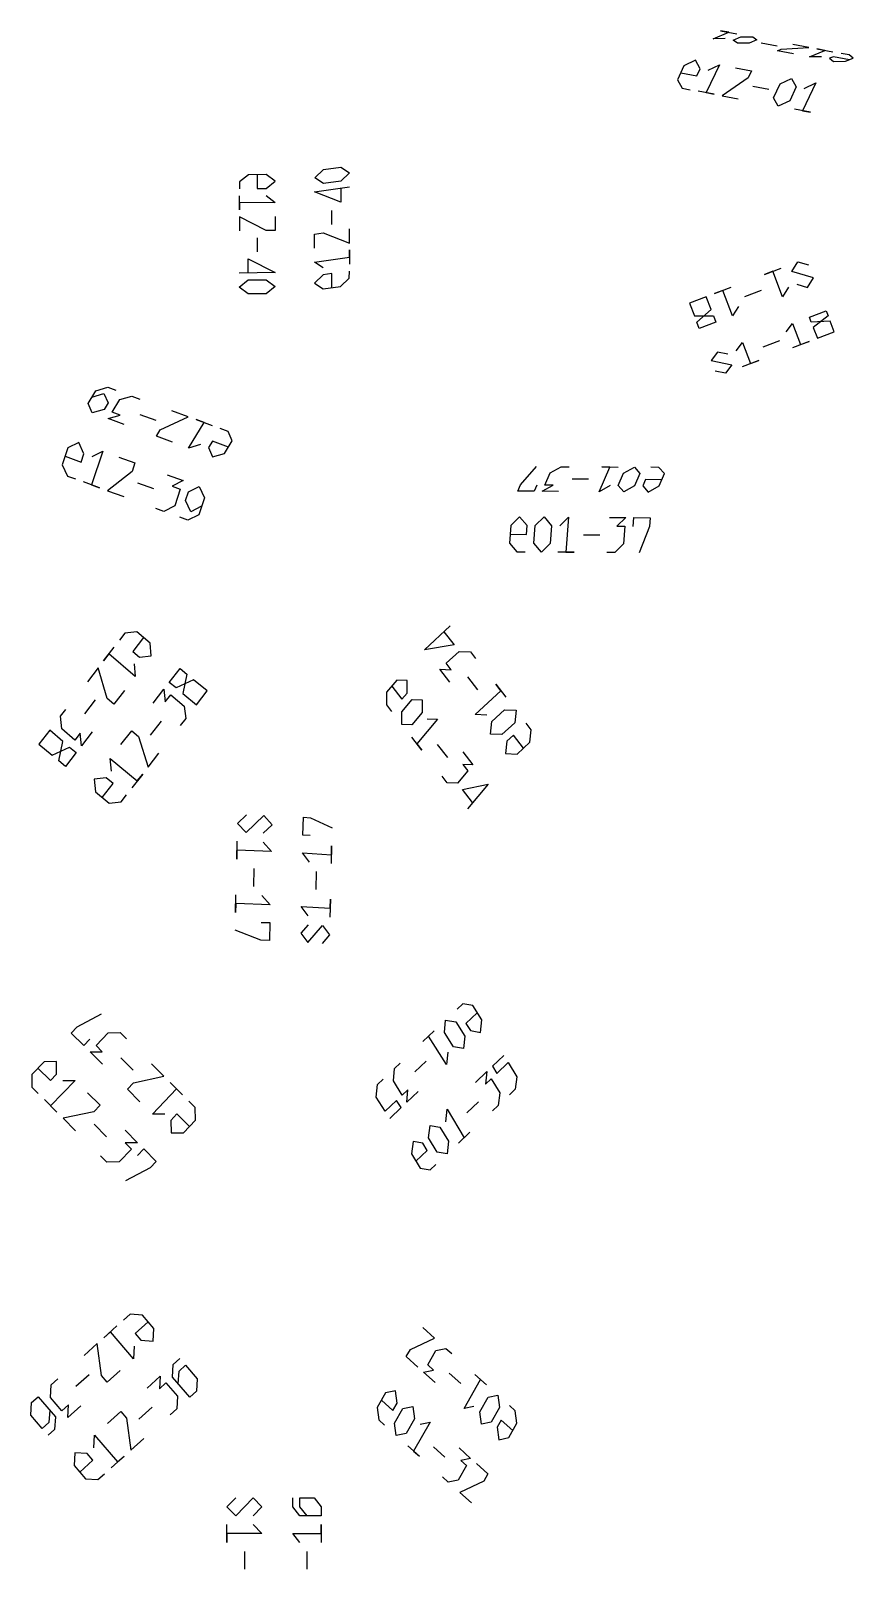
# Model space of a CAD drawing. Header units: metres. Extents: x -3.55 to 5.66, y -3.79 to 3.79.
# Drawn here: x -3.547 to -1.627, y 0.02 to 3.613 of the extents above; entities that cross this region are included whole.
import ezdxf

# ---------------------------------------------------------------- set-up
doc = ezdxf.new("R2010")
doc.units = ezdxf.units.M
doc.layers.add('PROFILES', color=30, linetype='CONTINUOUS')

msp = doc.modelspace()

# ---------------------------------------------------------------- linework, layer by layer
at = {"layer": 'PROFILES'}
for p, q in [((-1.9538, 3.5942, 7.7302), (-1.9178, 3.6094, 7.6565)), ((-1.9261, 3.5945, 7.7202), (-1.9538, 3.5942, 7.7302)), ((-1.9178, 3.6094, 7.6565), (-1.9366, 3.6129, 7.6481)), ((-1.9366, 3.6129, 7.6481), (-1.8991, 3.6059, 7.665)), ((-1.9074, 3.591, 7.7286), (-1.8894, 3.5986, 7.6918)), ((-1.8894, 3.5986, 7.6918), (-1.8617, 3.5988, 7.6818)), ((-1.8617, 3.5988, 7.6818), (-1.8519, 3.5915, 7.7086)), ((-1.8976, 3.5836, 7.7554), (-1.9074, 3.591, 7.7286)), ((-1.8699, 3.5839, 7.7454), (-1.8976, 3.5836, 7.7554)), ((-1.8519, 3.5915, 7.7086), (-1.8699, 3.5839, 7.7454)), ((-1.8047, 3.5771, 7.7523), (-1.8422, 3.5842, 7.7355)), ((-1.804, 3.566, 7.7975), (-1.795, 3.5698, 7.7791)), ((-1.7665, 3.5589, 7.8144), (-1.804, 3.566, 7.7975)), ((-1.795, 3.5698, 7.7791), (-1.7306, 3.5741, 7.7407)), ((-1.7306, 3.5741, 7.7407), (-1.768, 3.5812, 7.7239)), ((-1.7291, 3.5519, 7.8312), (-1.6931, 3.5671, 7.7576)), ((-1.6931, 3.5671, 7.7576), (-1.7118, 3.5706, 7.7492)), ((-1.7118, 3.5706, 7.7492), (-1.6744, 3.5635, 7.766)), ((-1.6369, 3.5565, 7.7828), (-1.6557, 3.56, 7.7744)), ((-2.0222, 3.5313, 7.8043), (-2.0377, 3.4987, 7.8252)), ((-1.9957, 3.544, 7.8023), (-2.0222, 3.5313, 7.8043)), ((-1.9847, 3.5242, 7.8211), (-1.9957, 3.544, 7.8023)), ((-1.9925, 3.508, 7.8316), (-1.9847, 3.5242, 7.8211)), ((-1.9395, 3.5334, 7.8275), (-1.9705, 3.4684, 7.8693)), ((-1.966, 3.5207, 7.8296), (-1.9395, 3.5334, 7.8275)), ((-1.902, 3.5264, 7.8444), (-1.8646, 3.5193, 7.8612)), ((-1.7014, 3.5521, 7.8212), (-1.7291, 3.5519, 7.8312)), ((-1.6736, 3.5524, 7.8112), (-1.6826, 3.5486, 7.8296)), ((-1.6826, 3.5486, 7.8296), (-1.6729, 3.5413, 7.8565)), ((-1.6362, 3.5453, 7.8281), (-1.6736, 3.5524, 7.8112)), ((-1.6729, 3.5413, 7.8565), (-1.6452, 3.5416, 7.8465)), ((-1.6452, 3.5416, 7.8465), (-1.6272, 3.5491, 7.8097)), ((-1.6272, 3.5491, 7.8097), (-1.6369, 3.5565, 7.7828)), ((-2.0377, 3.4987, 7.8252), (-2.0267, 3.4789, 7.844)), ((-2.0299, 3.515, 7.8147), (-1.9925, 3.508, 7.8316)), ((-1.8724, 3.5031, 7.8717), (-1.9331, 3.4613, 7.8861)), ((-1.8646, 3.5193, 7.8612), (-1.8724, 3.5031, 7.8717)), ((-1.813, 3.4564, 7.9262), (-1.7974, 3.4889, 7.9053)), ((-1.7974, 3.4889, 7.9053), (-1.771, 3.5017, 7.9033)), ((-1.771, 3.5017, 7.9033), (-1.76, 3.4819, 7.9222)), ((-1.7148, 3.4911, 7.9286), (-1.7458, 3.426, 7.9703)), ((-1.7413, 3.4784, 7.9306), (-1.7148, 3.4911, 7.9286)), ((-2.0267, 3.4789, 7.844), (-2.008, 3.4754, 7.8524)), ((-1.9518, 3.4648, 7.8777), (-1.9893, 3.4719, 7.8609)), ((-1.9705, 3.4684, 7.8693), (-1.9518, 3.4648, 7.8777)), ((-1.9331, 3.4613, 7.8861), (-1.8956, 3.4542, 7.903)), ((-1.8614, 3.4833, 7.8905), (-1.8239, 3.4762, 7.9074)), ((-1.802, 3.4366, 7.9451), (-1.813, 3.4564, 7.9262)), ((-1.7755, 3.4493, 7.943), (-1.802, 3.4366, 7.9451)), ((-1.76, 3.4819, 7.9222), (-1.7755, 3.4493, 7.943)), ((-1.7271, 3.4225, 7.9787), (-1.7645, 3.4295, 7.9619)), ((-1.7458, 3.426, 7.9703), (-1.7271, 3.4225, 7.9787)), ((-3.039, 3.2769, 7.7255), (-3.0599, 3.2602, 7.738)), ((-2.9974, 3.2775, 7.7263), (-3.039, 3.2769, 7.7255)), ((-3.0182, 3.2772, 7.7259), (-3.0182, 3.2444, 7.7516)), ((-2.9766, 3.2614, 7.7396), (-2.9974, 3.2775, 7.7263)), ((-2.8842, 3.2694, 7.7499), (-2.864, 3.2887, 7.7408)), ((-2.864, 3.256, 7.7665), (-2.8842, 3.2694, 7.7499)), ((-2.864, 3.2887, 7.7408), (-2.8234, 3.2947, 7.7484)), ((-2.8234, 3.2947, 7.7484), (-2.8032, 3.2812, 7.7651)), ((-2.8032, 3.2812, 7.7651), (-2.8234, 3.2619, 7.7741)), ((-3.0599, 3.2602, 7.738), (-3.0599, 3.2438, 7.7508)), ((-3.0182, 3.2444, 7.7516), (-2.9974, 3.2447, 7.7521)), ((-2.9974, 3.2447, 7.7521), (-2.9766, 3.2614, 7.7396)), ((-2.8843, 3.2366, 7.7756), (-2.8032, 3.2484, 7.7908)), ((-2.8235, 3.2127, 7.8127), (-2.8843, 3.2366, 7.7756)), ((-2.8234, 3.2619, 7.7741), (-2.864, 3.256, 7.7665)), ((-2.8235, 3.2455, 7.787), (-2.8235, 3.2127, 7.8127)), ((-3.0599, 3.1946, 7.7894), (-3.0599, 3.2274, 7.7637)), ((-2.9766, 3.2122, 7.7782), (-3.0599, 3.211, 7.7766)), ((-3.0599, 3.211, 7.7766), (-3.0599, 3.1946, 7.7894)), ((-2.9974, 3.2283, 7.7649), (-2.9766, 3.2122, 7.7782)), ((-3.0599, 3.1782, 7.8023), (-3.06, 3.1454, 7.828)), ((-2.9975, 3.1464, 7.8292), (-3.0599, 3.1782, 7.8023)), ((-2.9766, 3.1794, 7.8039), (-2.9767, 3.1467, 7.8296)), ((-2.8438, 3.1606, 7.8475), (-2.8438, 3.1934, 7.8218)), ((-3.0183, 3.1297, 7.8417), (-3.0184, 3.0969, 7.8674)), ((-2.9767, 3.1467, 7.8296), (-2.9975, 3.1464, 7.8292)), ((-2.8844, 3.1055, 7.8785), (-2.8843, 3.1383, 7.8528)), ((-2.8843, 3.1383, 7.8528), (-2.8641, 3.1412, 7.8566)), ((-2.8641, 3.1412, 7.8566), (-2.8033, 3.1173, 7.8937)), ((-2.8033, 3.1173, 7.8937), (-2.8033, 3.1501, 7.868)), ((-2.8033, 3.0846, 7.9194), (-2.8033, 3.101, 7.9066)), ((-2.8033, 3.101, 7.9066), (-2.8033, 3.0682, 7.9323)), ((-3.0392, 3.0474, 7.9056), (-3.0392, 3.0802, 7.8799)), ((-3.0392, 3.0802, 7.8799), (-2.9767, 3.0483, 7.9068)), ((-2.8844, 3.0727, 7.9043), (-2.8033, 3.0846, 7.9194)), ((-2.8641, 3.0593, 7.9209), (-2.8844, 3.0727, 7.9043)), ((-1.8341, 3.0438, 8.2438), (-1.7952, 3.0586, 8.2439)), ((-1.7701, 3.0511, 8.2573), (-1.7563, 3.0735, 8.244)), ((-1.7563, 3.0735, 8.244), (-1.7312, 3.066, 8.2574)), ((-2.9767, 3.0483, 7.9068), (-3.0601, 3.0471, 7.9052)), ((-3.0601, 3.0143, 7.9309), (-3.0392, 3.031, 7.9185)), ((-3.0392, 3.031, 7.9185), (-2.9976, 3.0316, 7.9193)), ((-2.9976, 3.0316, 7.9193), (-2.9768, 3.0156, 7.9325)), ((-2.8642, 3.0429, 7.9338), (-2.8844, 3.0236, 7.9428)), ((-2.8844, 3.0236, 7.9428), (-2.8642, 3.0101, 7.9595)), ((-2.8439, 3.0459, 7.9376), (-2.8642, 3.0429, 7.9338)), ((-2.8439, 3.0131, 7.9633), (-2.8439, 3.0459, 7.9376)), ((-2.8236, 3.0161, 7.9671), (-2.8034, 3.0354, 7.958)), ((-2.8034, 3.0354, 7.958), (-2.8033, 3.0518, 7.9451)), ((-1.8147, 3.0512, 8.2439), (-1.8341, 3.0438, 8.2438)), ((-1.7921, 2.9916, 8.2975), (-1.8147, 3.0512, 8.2439)), ((-1.7198, 3.0362, 8.2843), (-1.7701, 3.0511, 8.2573)), ((-1.7588, 3.0213, 8.2842), (-1.7337, 3.0138, 8.2976)), ((-1.7337, 3.0138, 8.2976), (-1.7198, 3.0362, 8.2843)), ((-3.0393, 2.9983, 7.9442), (-3.0601, 3.0143, 7.9309)), ((-2.9976, 2.9989, 7.945), (-3.0393, 2.9983, 7.9442)), ((-2.9768, 3.0156, 7.9325), (-2.9976, 2.9989, 7.945)), ((-2.8642, 3.0101, 7.9595), (-2.8236, 3.0161, 7.9671)), ((-1.9704, 2.9918, 8.2435), (-2.0093, 2.977, 8.2434)), ((-1.9591, 2.962, 8.2703), (-1.9704, 2.9918, 8.2435)), ((-1.9509, 2.9992, 8.2435), (-1.912, 3.0141, 8.2436)), ((-1.9315, 3.0066, 8.2436), (-1.9509, 2.9992, 8.2435)), ((-1.9088, 2.947, 8.2972), (-1.9315, 3.0066, 8.2436)), ((-1.8423, 3.0065, 8.2706), (-1.8812, 2.9917, 8.2705)), ((-1.7782, 3.0139, 8.2841), (-1.7921, 2.9916, 8.2975)), ((-2.0093, 2.977, 8.2434), (-1.998, 2.9471, 8.2702)), ((-1.998, 2.9471, 8.2702), (-1.9534, 2.9471, 8.2837)), ((-1.9924, 2.9322, 8.2836), (-1.9591, 2.962, 8.2703)), ((-1.9534, 2.9471, 8.2837), (-1.9478, 2.9322, 8.2971)), ((-1.895, 2.9694, 8.2839), (-1.9088, 2.947, 8.2972)), ((-1.7296, 2.9444, 8.3633), (-1.6907, 2.9593, 8.3634)), ((-1.686, 2.9469, 8.3795), (-1.7203, 2.9197, 8.3955)), ((-1.6907, 2.9593, 8.3634), (-1.686, 2.9469, 8.3795)), ((-1.9867, 2.9173, 8.2971), (-1.9924, 2.9322, 8.2836)), ((-1.9478, 2.9322, 8.2971), (-1.9867, 2.9173, 8.2971)), ((-1.7834, 2.9098, 8.3793), (-1.7686, 2.9296, 8.3632)), ((-1.7686, 2.9296, 8.3632), (-1.7499, 2.8802, 8.4277)), ((-1.725, 2.9321, 8.3794), (-1.7296, 2.9444, 8.3633)), ((-1.6813, 2.9346, 8.3956), (-1.725, 2.9321, 8.3794)), ((-1.7203, 2.9197, 8.3955), (-1.7109, 2.895, 8.4278)), ((-1.672, 2.9099, 8.4278), (-1.6813, 2.9346, 8.3956)), ((-1.9001, 2.8653, 8.379), (-1.8854, 2.885, 8.363)), ((-1.8854, 2.885, 8.363), (-1.8667, 2.8356, 8.4274)), ((-1.8371, 2.8752, 8.3953), (-1.7981, 2.89, 8.3954)), ((-1.7304, 2.8876, 8.4277), (-1.7693, 2.8727, 8.4276)), ((-1.7499, 2.8802, 8.4277), (-1.7304, 2.8876, 8.4277)), ((-1.7109, 2.895, 8.4278), (-1.672, 2.9099, 8.4278)), ((-1.9438, 2.8628, 8.3628), (-1.9585, 2.843, 8.3789)), ((-1.9585, 2.843, 8.3789), (-1.9103, 2.8331, 8.4112)), ((-1.9196, 2.8578, 8.379), (-1.9438, 2.8628, 8.3628)), ((-1.8472, 2.843, 8.4275), (-1.8861, 2.8282, 8.4274)), ((-1.8667, 2.8356, 8.4274), (-1.8472, 2.843, 8.4275)), ((-1.925, 2.8133, 8.4273), (-1.9492, 2.8183, 8.4111)), ((-1.9103, 2.8331, 8.4112), (-1.925, 2.8133, 8.4273)), ((-3.4132, 2.7427, 8.1332), (-3.395, 2.7724, 8.1104)), ((-3.395, 2.7724, 8.1104), (-3.3672, 2.7804, 8.105)), ((-3.3672, 2.7804, 8.105), (-3.3484, 2.7736, 8.111)), ((-3.4035, 2.7209, 8.1506), (-3.4132, 2.7427, 8.1332)), ((-3.4041, 2.7575, 8.1218), (-3.3763, 2.7656, 8.1164)), ((-3.3763, 2.7656, 8.1164), (-3.3666, 2.7438, 8.1338)), ((-3.3666, 2.7438, 8.1338), (-3.3757, 2.7289, 8.1452)), ((-3.357, 2.722, 8.1512), (-3.3388, 2.7518, 8.1284)), ((-3.3388, 2.7518, 8.1284), (-3.311, 2.7598, 8.1229)), ((-3.311, 2.7598, 8.1229), (-3.2922, 2.7529, 8.1289)), ((-3.3757, 2.7289, 8.1452), (-3.4035, 2.7209, 8.1506)), ((-3.3661, 2.7072, 8.1625), (-3.3382, 2.7152, 8.1571)), ((-3.3286, 2.6934, 8.1745), (-3.3661, 2.7072, 8.1625)), ((-3.3382, 2.7152, 8.1571), (-3.357, 2.722, 8.1512)), ((-3.2542, 2.7026, 8.1696), (-3.2917, 2.7163, 8.1577)), ((-3.2445, 2.6808, 8.187), (-3.1798, 2.7117, 8.1648)), ((-3.1798, 2.7117, 8.1648), (-3.2173, 2.7255, 8.1528)), ((-3.1787, 2.6385, 8.2223), (-3.1423, 2.698, 8.1767)), ((-3.1423, 2.698, 8.1767), (-3.1611, 2.7048, 8.1707)), ((-3.1611, 2.7048, 8.1707), (-3.1236, 2.6911, 8.1827)), ((-3.2536, 2.6659, 8.1984), (-3.2445, 2.6808, 8.187)), ((-3.2162, 2.6522, 8.2104), (-3.2536, 2.6659, 8.1984)), ((-3.0861, 2.6774, 8.1946), (-3.1048, 2.6842, 8.1887)), ((-3.0765, 2.6556, 8.212), (-3.0861, 2.6774, 8.1946)), ((-3.4602, 2.639, 8.1614), (-3.4733, 2.5997, 8.1573)), ((-3.4349, 2.6518, 8.1694), (-3.4602, 2.639, 8.1614)), ((-3.4227, 2.6253, 8.1733), (-3.4349, 2.6518, 8.1694)), ((-3.4293, 2.6056, 8.1713), (-3.4227, 2.6253, 8.1733)), ((-3.3786, 2.6312, 8.1873), (-3.4049, 2.5525, 8.1792)), ((-3.4039, 2.6184, 8.1793), (-3.3786, 2.6312, 8.1873)), ((-3.1509, 2.6465, 8.2169), (-3.1787, 2.6385, 8.2223)), ((-3.123, 2.6545, 8.2115), (-3.1321, 2.6396, 8.2229)), ((-3.1321, 2.6396, 8.2229), (-3.1225, 2.6178, 8.2402)), ((-3.0855, 2.6407, 8.2234), (-3.123, 2.6545, 8.2115)), ((-3.1225, 2.6178, 8.2402), (-3.0946, 2.6258, 8.2348)), ((-3.0946, 2.6258, 8.2348), (-3.0765, 2.6556, 8.212)), ((-3.4733, 2.5997, 8.1573), (-3.4611, 2.5731, 8.1613)), ((-3.4667, 2.6194, 8.1593), (-3.4293, 2.6056, 8.1713)), ((-3.3412, 2.6175, 8.1992), (-3.3037, 2.6037, 8.2112)), ((-3.3037, 2.6037, 8.2112), (-3.3103, 2.584, 8.2092)), ((-2.4039, 2.5523, 8.5155), (-2.3663, 2.5954, 8.4828)), ((-2.3344, 2.5807, 8.5135), (-2.3092, 2.595, 8.5082)), ((-2.3092, 2.595, 8.5082), (-2.2901, 2.5949, 8.5167)), ((-2.2198, 2.5365, 8.6138), (-2.195, 2.5942, 8.559)), ((-2.195, 2.5942, 8.559), (-2.214, 2.5943, 8.5506)), ((-2.214, 2.5943, 8.5506), (-2.1759, 2.5941, 8.5675)), ((-2.1631, 2.5795, 8.5897), (-2.1379, 2.5938, 8.5844)), ((-2.1379, 2.5938, 8.5844), (-2.125, 2.5792, 8.6066)), ((-2.0807, 2.5934, 8.6098), (-2.0998, 2.5935, 8.6014)), ((-2.0679, 2.5788, 8.632), (-2.0807, 2.5934, 8.6098)), ((-3.4611, 2.5731, 8.1613), (-3.4424, 2.5663, 8.1672)), ((-3.3862, 2.5457, 8.1852), (-3.4237, 2.5594, 8.1732)), ((-3.4049, 2.5525, 8.1792), (-3.3862, 2.5457, 8.1852)), ((-3.3103, 2.584, 8.2092), (-3.3674, 2.5388, 8.1911)), ((-3.2981, 2.5575, 8.2131), (-3.2606, 2.5438, 8.2251)), ((-3.2287, 2.5762, 8.2351), (-3.1913, 2.5625, 8.247)), ((-3.1913, 2.5625, 8.247), (-3.2166, 2.5497, 8.239)), ((-2.4101, 2.5379, 8.5292), (-2.4039, 2.5523, 8.5155)), ((-2.3658, 2.5521, 8.5324), (-2.372, 2.5376, 8.5461)), ((-2.353, 2.5375, 8.5546), (-2.3278, 2.5518, 8.5493)), ((-2.3468, 2.5519, 8.5409), (-2.3344, 2.5807, 8.5135)), ((-2.3278, 2.5518, 8.5493), (-2.3468, 2.5519, 8.5409)), ((-2.2454, 2.5656, 8.5695), (-2.2835, 2.5659, 8.5526)), ((-2.1945, 2.5508, 8.6086), (-2.2198, 2.5365, 8.6138)), ((-2.1755, 2.5507, 8.6171), (-2.1631, 2.5795, 8.5897)), ((-2.125, 2.5792, 8.6066), (-2.1374, 2.5504, 8.634)), ((-2.1122, 2.5647, 8.6288), (-2.1184, 2.5503, 8.6425)), ((-2.0741, 2.5644, 8.6457), (-2.1122, 2.5647, 8.6288)), ((-2.0803, 2.55, 8.6594), (-2.0679, 2.5788, 8.632)), ((-3.3674, 2.5388, 8.1911), (-3.33, 2.525, 8.2031)), ((-3.2166, 2.5497, 8.239), (-3.1978, 2.5428, 8.245)), ((-3.1978, 2.5428, 8.245), (-3.211, 2.5035, 8.241)), ((-3.1857, 2.5163, 8.249), (-3.1791, 2.5359, 8.251)), ((-3.1735, 2.4897, 8.2529), (-3.1857, 2.5163, 8.249)), ((-3.1791, 2.5359, 8.251), (-3.1538, 2.5487, 8.259)), ((-3.1416, 2.5222, 8.2629), (-3.1548, 2.4829, 8.2589)), ((-3.1538, 2.5487, 8.259), (-3.1416, 2.5222, 8.2629)), ((-2.372, 2.5376, 8.5461), (-2.4101, 2.5379, 8.5292)), ((-2.3149, 2.5372, 8.5715), (-2.353, 2.5375, 8.5546)), ((-2.1627, 2.5361, 8.6392), (-2.1755, 2.5507, 8.6171)), ((-2.1374, 2.5504, 8.634), (-2.1627, 2.5361, 8.6392)), ((-2.1184, 2.5503, 8.6425), (-2.1055, 2.5357, 8.6646)), ((-2.1055, 2.5357, 8.6646), (-2.0803, 2.55, 8.6594)), ((-3.2363, 2.4907, 8.233), (-3.255, 2.4976, 8.227)), ((-3.211, 2.5035, 8.241), (-3.2363, 2.4907, 8.233)), ((-3.1548, 2.4829, 8.2589), (-3.1801, 2.4701, 8.2509)), ((-3.1482, 2.5025, 8.2609), (-3.1735, 2.4897, 8.2529)), ((-3.1801, 2.4701, 8.2509), (-3.1988, 2.4769, 8.2449)), ((-2.4264, 2.4578, 8.5645), (-2.4295, 2.4167, 8.5708)), ((-2.4058, 2.4782, 8.5698), (-2.4264, 2.4578, 8.5645)), ((-2.3883, 2.4575, 8.5814), (-2.4058, 2.4782, 8.5698)), ((-2.3899, 2.437, 8.5846), (-2.3883, 2.4575, 8.5814)), ((-2.3724, 2.4163, 8.5962), (-2.3693, 2.4573, 8.5899)), ((-2.3693, 2.4573, 8.5899), (-2.3487, 2.4777, 8.5952)), ((-2.3487, 2.4777, 8.5952), (-2.3312, 2.4571, 8.6068)), ((-2.3312, 2.4571, 8.6068), (-2.3343, 2.416, 8.6131)), ((-2.3122, 2.4569, 8.6153), (-2.2916, 2.4773, 8.6206)), ((-2.2916, 2.4773, 8.6206), (-2.2978, 2.3952, 8.6332)), ((-2.1964, 2.4766, 8.6629), (-2.1583, 2.4764, 8.6799)), ((-2.1583, 2.4764, 8.6799), (-2.1789, 2.456, 8.6745)), ((-2.1789, 2.456, 8.6745), (-2.1599, 2.4558, 8.683)), ((-2.1599, 2.4558, 8.683), (-2.163, 2.4147, 8.6893)), ((-2.1409, 2.4557, 8.6915), (-2.1393, 2.4762, 8.6883)), ((-2.1393, 2.4762, 8.6883), (-2.1012, 2.4759, 8.7052)), ((-2.1028, 2.4554, 8.7084), (-2.1265, 2.3939, 8.7094)), ((-2.1012, 2.4759, 8.7052), (-2.1028, 2.4554, 8.7084)), ((-2.4295, 2.4167, 8.5708), (-2.412, 2.396, 8.5824)), ((-2.4279, 2.4372, 8.5676), (-2.3899, 2.437, 8.5846)), ((-2.3549, 2.3956, 8.6078), (-2.3724, 2.4163, 8.5962)), ((-2.3343, 2.416, 8.6131), (-2.3549, 2.3956, 8.6078)), ((-2.2566, 2.436, 8.6438), (-2.2186, 2.4357, 8.6608)), ((-2.163, 2.4147, 8.6893), (-2.1836, 2.3944, 8.684)), ((-2.412, 2.396, 8.5824), (-2.393, 2.3959, 8.5909)), ((-2.2788, 2.395, 8.6417), (-2.3168, 2.3953, 8.6247)), ((-2.2978, 2.3952, 8.6332), (-2.2788, 2.395, 8.6417)), ((-2.1836, 2.3944, 8.684), (-2.2026, 2.3945, 8.6755)), ((-3.327, 2.2061, 8.2051), (-3.3396, 2.1899, 8.2011)), ((-3.2991, 2.2091, 8.2139), (-3.327, 2.2061, 8.2051)), ((-3.2837, 2.1959, 8.2189), (-3.3088, 2.1636, 8.211)), ((-3.2683, 2.1828, 8.2238), (-3.2991, 2.2091, 8.2139)), ((-2.6276, 2.1676, 8.5296), (-2.5676, 2.2231, 8.5458)), ((-2.5826, 2.2092, 8.5418), (-2.5589, 2.1789, 8.5579)), ((-3.3772, 2.1414, 8.1893), (-3.3521, 2.1737, 8.1972)), ((-3.3647, 2.1576, 8.1933), (-3.3772, 2.1414, 8.1893)), ((-3.3031, 2.105, 8.213), (-3.3647, 2.1576, 8.1933)), ((-3.3088, 2.1636, 8.211), (-3.2934, 2.1505, 8.2159)), ((-3.2655, 2.1535, 8.2248), (-3.2683, 2.1828, 8.2238)), ((-2.5589, 2.1789, 8.5579), (-2.6276, 2.1676, 8.5296)), ((-2.5772, 2.136, 8.5579), (-2.5471, 2.1638, 8.566)), ((-2.5471, 2.1638, 8.566), (-2.5203, 2.1625, 8.5781)), ((-2.5203, 2.1625, 8.5781), (-2.5085, 2.1473, 8.5862)), ((-3.3897, 2.1252, 8.1854), (-3.4148, 2.0929, 8.1776)), ((-3.3686, 2.0535, 8.1924), (-3.3897, 2.1252, 8.1854)), ((-3.3059, 2.1343, 8.212), (-3.3031, 2.105, 8.213)), ((-3.2934, 2.1505, 8.2159), (-3.2655, 2.1535, 8.2248)), ((-3.2235, 2.0914, 8.2359), (-3.1984, 2.1237, 8.2438)), ((-3.1984, 2.1237, 8.2438), (-3.1826, 2.1106, 8.2473)), ((-2.5685, 2.0919, 8.5699), (-2.5922, 2.1222, 8.5538)), ((-2.5922, 2.1222, 8.5538), (-2.5653, 2.1209, 8.5659)), ((-2.5653, 2.1209, 8.5659), (-2.5772, 2.136, 8.5579)), ((-3.2077, 2.0783, 8.2394), (-3.2235, 2.0914, 8.2359)), ((-3.1668, 2.0975, 8.2507), (-3.2077, 2.0783, 8.2394)), ((-3.1826, 2.1106, 8.2473), (-3.1919, 2.0651, 8.2429)), ((-3.1352, 2.0713, 8.2577), (-3.1668, 2.0975, 8.2507)), ((-2.6922, 2.0968, 8.4912), (-2.7163, 2.0682, 8.4728)), ((-2.6684, 2.0959, 8.5085), (-2.6922, 2.0968, 8.4912)), ((-2.6686, 2.0665, 8.5074), (-2.6684, 2.0959, 8.5085)), ((-2.5031, 2.0742, 8.6023), (-2.5267, 2.1045, 8.5861)), ((-2.4495, 2.0716, 8.6265), (-2.4613, 2.0868, 8.6185)), ((-2.4613, 2.0868, 8.6185), (-2.4377, 2.0565, 8.6346)), ((-3.3966, 2.0504, 8.1835), (-3.4217, 2.0181, 8.1756)), ((-3.3532, 2.0403, 8.1973), (-3.3686, 2.0535, 8.1924)), ((-3.3282, 2.0727, 8.2052), (-3.3532, 2.0403, 8.1973)), ((-3.2611, 2.0429, 8.2242), (-3.236, 2.0752, 8.232)), ((-3.236, 2.0752, 8.232), (-3.2328, 2.0459, 8.2316)), ((-3.2328, 2.0459, 8.2316), (-3.2202, 2.0621, 8.2355)), ((-3.2202, 2.0621, 8.2355), (-3.1886, 2.0359, 8.2424)), ((-3.1919, 2.0651, 8.2429), (-3.1602, 2.0389, 8.2498)), ((-3.1602, 2.0389, 8.2498), (-3.1352, 2.0713, 8.2577)), ((-2.7163, 2.0682, 8.4728), (-2.7165, 2.0388, 8.4717)), ((-2.7043, 2.0825, 8.482), (-2.6806, 2.0522, 8.4982)), ((-2.6809, 2.0228, 8.497), (-2.6568, 2.0513, 8.5154)), ((-2.6806, 2.0522, 8.4982), (-2.6686, 2.0665, 8.5074)), ((-2.6568, 2.0513, 8.5154), (-2.633, 2.0505, 8.5327)), ((-2.633, 2.0505, 8.5327), (-2.6332, 2.0211, 8.5316)), ((-2.5095, 2.0161, 8.6103), (-2.4495, 2.0716, 8.6265)), ((-3.4775, 2.0121, 8.1579), (-3.465, 2.0282, 8.1618)), ((-3.4747, 1.9828, 8.1589), (-3.4775, 2.0121, 8.1579)), ((-3.1886, 2.0359, 8.2424), (-3.1853, 2.0066, 8.242)), ((-2.7165, 2.0388, 8.4717), (-2.7047, 2.0236, 8.4797)), ((-2.6811, 1.9933, 8.4959), (-2.6809, 2.0228, 8.497)), ((-2.6332, 2.0211, 8.5316), (-2.6572, 1.9925, 8.5132)), ((-2.4827, 2.0149, 8.6224), (-2.5095, 2.0161, 8.6103)), ((-2.4709, 1.9997, 8.6305), (-2.4409, 2.0275, 8.6386)), ((-2.4409, 2.0275, 8.6386), (-2.414, 2.0262, 8.6507)), ((-2.414, 2.0262, 8.6507), (-2.4172, 1.9972, 8.6548)), ((-3.5026, 1.9797, 8.15), (-3.5277, 1.9474, 8.1422)), ((-3.4718, 1.9535, 8.1599), (-3.5026, 1.9797, 8.15)), ((-3.4439, 1.9565, 8.1688), (-3.4747, 1.9828, 8.1589)), ((-3.3364, 1.9459, 8.2006), (-3.3113, 1.9782, 8.2084)), ((-3.3113, 1.9782, 8.2084), (-3.2955, 1.9651, 8.2119)), ((-3.2671, 1.9682, 8.2193), (-3.242, 2.0005, 8.2272)), ((-3.1853, 2.0066, 8.242), (-3.1979, 1.9904, 8.238)), ((-2.6572, 1.9925, 8.5132), (-2.6811, 1.9933, 8.4959)), ((-2.5975, 2.0051, 8.5569), (-2.6457, 1.9479, 8.5201)), ((-2.6214, 2.0059, 8.5397), (-2.5975, 2.0051, 8.5569)), ((-2.4741, 1.9707, 8.6345), (-2.4709, 1.9997, 8.6305)), ((-2.4172, 1.9972, 8.6548), (-2.4472, 1.9694, 8.6466)), ((-2.3786, 1.9807, 8.675), (-2.3904, 1.9959, 8.6669)), ((-2.3818, 1.9517, 8.679), (-2.3786, 1.9807, 8.675)), ((-3.5277, 1.9474, 8.1422), (-3.4969, 1.9211, 8.152)), ((-3.4969, 1.9211, 8.152), (-3.4564, 1.9403, 8.1648)), ((-3.4815, 1.908, 8.157), (-3.4718, 1.9535, 8.1599)), ((-3.4564, 1.9403, 8.1648), (-3.441, 1.9272, 8.1698)), ((-3.4313, 1.9726, 8.1727), (-3.4439, 1.9565, 8.1688)), ((-3.4285, 1.9433, 8.1737), (-3.4313, 1.9726, 8.1727)), ((-3.4034, 1.9757, 8.1816), (-3.4285, 1.9433, 8.1737)), ((-3.2955, 1.9651, 8.2119), (-3.2731, 1.8934, 8.2144)), ((-2.6338, 1.9327, 8.5282), (-2.6575, 1.963, 8.512)), ((-2.6457, 1.9479, 8.5201), (-2.6338, 1.9327, 8.5282)), ((-2.598, 1.9462, 8.5547), (-2.5744, 1.9159, 8.5708)), ((-2.4472, 1.9694, 8.6466), (-2.4741, 1.9707, 8.6345)), ((-2.4354, 1.9543, 8.6547), (-2.4386, 1.9253, 8.6587)), ((-2.4204, 1.9681, 8.6588), (-2.4354, 1.9543, 8.6547)), ((-2.3968, 1.9379, 8.6749), (-2.4204, 1.9681, 8.6588)), ((-2.4118, 1.924, 8.6708), (-2.3818, 1.9517, 8.679)), ((-3.4661, 1.8948, 8.1619), (-3.4815, 1.908, 8.157)), ((-3.441, 1.9272, 8.1698), (-3.4661, 1.8948, 8.1619)), ((-3.3582, 1.8843, 8.1922), (-3.3614, 1.9135, 8.1927)), ((-3.3614, 1.9135, 8.1927), (-3.2982, 1.8611, 8.2066)), ((-3.2731, 1.8934, 8.2144), (-3.248, 1.9258, 8.2223)), ((-2.5385, 1.9293, 8.5973), (-2.5149, 1.899, 8.6134)), ((-2.4386, 1.9253, 8.6587), (-2.4118, 1.924, 8.6708)), ((-3.2856, 1.8773, 8.2105), (-3.3107, 1.8449, 8.2027)), ((-3.2982, 1.8611, 8.2066), (-3.2856, 1.8773, 8.2105)), ((-2.5748, 1.857, 8.5685), (-2.5866, 1.8721, 8.5604)), ((-2.5269, 1.8847, 8.6042), (-2.551, 1.8562, 8.5858)), ((-2.5149, 1.899, 8.6134), (-2.5387, 1.8999, 8.5962)), ((-2.5387, 1.8999, 8.5962), (-2.5269, 1.8847, 8.6042)), ((-3.3707, 1.8681, 8.1883), (-3.3991, 1.8651, 8.1809)), ((-3.3991, 1.8651, 8.1809), (-3.3958, 1.8358, 8.1805)), ((-3.3958, 1.8358, 8.1805), (-3.3642, 1.8096, 8.1874)), ((-3.38, 1.8227, 8.1839), (-3.3549, 1.855, 8.1918)), ((-3.3549, 1.855, 8.1918), (-3.3707, 1.8681, 8.1883)), ((-2.551, 1.8562, 8.5858), (-2.5748, 1.857, 8.5685)), ((-2.5391, 1.841, 8.5939), (-2.4794, 1.8536, 8.6377)), ((-2.5155, 1.8107, 8.61), (-2.5391, 1.841, 8.5939)), ((-2.4794, 1.8536, 8.6377), (-2.5276, 1.7964, 8.6008)), ((-3.3642, 1.8096, 8.1874), (-3.3358, 1.8126, 8.1948)), ((-3.3358, 1.8126, 8.1948), (-3.3233, 1.8288, 8.1987)), ((-3.0642, 1.7619, 8.2621), (-3.0435, 1.782, 8.2683)), ((-3.0445, 1.7404, 8.2662), (-3.0642, 1.7619, 8.2621)), ((-3.0031, 1.7805, 8.2786), (-3.0445, 1.7404, 8.2662)), ((-2.9834, 1.759, 8.2827), (-3.0031, 1.7805, 8.2786)), ((-2.9115, 1.7346, 8.3199), (-2.9106, 1.7762, 8.322)), ((-2.9106, 1.7762, 8.322), (-2.8937, 1.7752, 8.3342)), ((-2.8937, 1.7752, 8.3342), (-2.8436, 1.7513, 8.3697)), ((-3.0041, 1.7389, 8.2765), (-2.9834, 1.759, 8.2827)), ((-2.8947, 1.7336, 8.3321), (-2.9115, 1.7346, 8.3199)), ((-3.0661, 1.6787, 8.2579), (-3.0651, 1.7203, 8.26)), ((-3.0656, 1.6995, 8.259), (-3.0661, 1.6787, 8.2579)), ((-2.9849, 1.6966, 8.2795), (-3.0656, 1.6995, 8.259)), ((-3.0046, 1.7181, 8.2755), (-2.9849, 1.6966, 8.2795)), ((-2.8961, 1.6712, 8.3289), (-2.9125, 1.693, 8.3178)), ((-2.9125, 1.693, 8.3178), (-2.8451, 1.6889, 8.3666)), ((-2.8446, 1.7097, 8.3676), (-2.8456, 1.6681, 8.3655)), ((-2.8451, 1.6889, 8.3666), (-2.8446, 1.7097, 8.3676)), ((-3.0262, 1.6564, 8.2672), (-3.0272, 1.6148, 8.2651)), ((-2.8808, 1.6077, 8.338), (-2.8798, 1.6493, 8.3401)), ((-3.069, 1.5539, 8.2517), (-3.068, 1.5955, 8.2538)), ((-3.0075, 1.5933, 8.2692), (-2.9878, 1.5718, 8.2733)), ((-2.8475, 1.5849, 8.3613), (-2.8485, 1.5433, 8.3592)), ((-2.848, 1.5641, 8.3603), (-2.8475, 1.5849, 8.3613)), ((-3.0685, 1.5747, 8.2527), (-3.069, 1.5539, 8.2517)), ((-2.9878, 1.5718, 8.2733), (-3.0685, 1.5747, 8.2527)), ((-2.8991, 1.5463, 8.3226), (-2.9154, 1.5682, 8.3115)), ((-2.9154, 1.5682, 8.3115), (-2.848, 1.5641, 8.3603)), ((-3.01, 1.4893, 8.2639), (-3.07, 1.5123, 8.2496)), ((-3.009, 1.5309, 8.266), (-2.9888, 1.5302, 8.2712)), ((-2.9888, 1.5302, 8.2712), (-2.9898, 1.4886, 8.2691)), ((-2.8996, 1.5255, 8.3216), (-2.9169, 1.5058, 8.3083)), ((-2.9005, 1.4839, 8.3195), (-2.8658, 1.5235, 8.346)), ((-2.8658, 1.5235, 8.346), (-2.8495, 1.5017, 8.3572)), ((-2.9898, 1.4886, 8.2691), (-3.01, 1.4893, 8.2639)), ((-2.9169, 1.5058, 8.3083), (-2.9005, 1.4839, 8.3195)), ((-2.8495, 1.5017, 8.3572), (-2.8668, 1.4819, 8.3439)), ((-2.5387, 1.3405, 8.5775), (-2.552, 1.3279, 8.5674)), ((-2.515, 1.3364, 8.5945), (-2.5387, 1.3405, 8.5775)), ((-2.4942, 1.3032, 8.6086), (-2.515, 1.3364, 8.5945)), ((-3.4382, 1.2872, 8.1452), (-3.3817, 1.3172, 8.161)), ((-2.5813, 1.2736, 8.5443), (-2.5785, 1.3028, 8.5473)), ((-2.5785, 1.3028, 8.5473), (-2.5548, 1.2987, 8.5644)), ((-2.5548, 1.2987, 8.5644), (-2.5339, 1.2655, 8.5784)), ((-2.5046, 1.3198, 8.6015), (-2.5311, 1.2947, 8.5815)), ((-2.5311, 1.2947, 8.5815), (-2.5207, 1.2781, 8.5885)), ((-2.497, 1.274, 8.6055), (-2.4942, 1.3032, 8.6086)), ((-3.4522, 1.2724, 8.141), (-3.4382, 1.2872, 8.1452)), ((-3.423, 1.2432, 8.1472), (-3.4522, 1.2724, 8.141)), ((-3.4091, 1.2581, 8.1514), (-3.423, 1.2432, 8.1472)), ((-3.3945, 1.2435, 8.1545), (-3.3666, 1.2732, 8.163)), ((-3.3666, 1.2732, 8.163), (-3.338, 1.2735, 8.1703)), ((-3.338, 1.2735, 8.1703), (-3.3235, 1.2589, 8.1734)), ((-2.6315, 1.2526, 8.5072), (-2.605, 1.2777, 8.5273)), ((-2.6182, 1.2651, 8.5172), (-2.6315, 1.2526, 8.5072)), ((-2.5765, 1.1987, 8.5453), (-2.6182, 1.2651, 8.5172)), ((-2.5604, 1.2404, 8.5583), (-2.5813, 1.2736, 8.5443)), ((-2.5339, 1.2655, 8.5784), (-2.5368, 1.2363, 8.5754)), ((-2.5207, 1.2781, 8.5885), (-2.497, 1.274, 8.6055)), ((-3.4085, 1.2286, 8.1502), (-3.3799, 1.2289, 8.1576)), ((-3.3793, 1.1995, 8.1564), (-3.4085, 1.2286, 8.1502)), ((-3.3799, 1.2289, 8.1576), (-3.3945, 1.2435, 8.1545)), ((-2.5737, 1.2278, 8.5483), (-2.5765, 1.1987, 8.5453)), ((-2.5368, 1.2363, 8.5754), (-2.5604, 1.2404, 8.5583)), ((-3.5159, 1.2054, 8.1258), (-3.5445, 1.1756, 8.1199)), ((-3.5302, 1.1905, 8.1228), (-3.5011, 1.1614, 8.129)), ((-3.4871, 1.2057, 8.1318), (-3.5159, 1.2054, 8.1258)), ((-3.4868, 1.1763, 8.1319), (-3.4871, 1.2057, 8.1318)), ((-3.3077, 1.1855, 8.1741), (-3.3368, 1.2146, 8.168)), ((-3.2361, 1.1715, 8.1919), (-3.2652, 1.2006, 8.1857)), ((-2.7005, 1.1607, 8.4539), (-2.6977, 1.1898, 8.457)), ((-2.6977, 1.1898, 8.457), (-2.6845, 1.2024, 8.467)), ((-2.6239, 1.2068, 8.5112), (-2.6504, 1.1817, 8.4911)), ((-2.4427, 1.2201, 8.6445), (-2.4692, 1.195, 8.6244)), ((-2.4692, 1.195, 8.6244), (-2.4592, 1.1783, 8.632)), ((-2.4592, 1.1783, 8.632), (-2.4327, 1.2034, 8.6521)), ((-2.4327, 1.2034, 8.6521), (-2.4127, 1.1702, 8.6672)), ((-3.5445, 1.1756, 8.1199), (-3.5442, 1.1462, 8.12)), ((-3.5011, 1.1614, 8.129), (-3.4868, 1.1763, 8.1319)), ((-3.4434, 1.162, 8.1411), (-3.5005, 1.1025, 8.1293)), ((-3.4722, 1.1617, 8.135), (-3.4434, 1.162, 8.1411)), ((-3.3211, 1.1412, 8.1688), (-3.3071, 1.1561, 8.173)), ((-3.3071, 1.1561, 8.173), (-3.2361, 1.1715, 8.1919)), ((-3.2069, 1.1423, 8.198), (-3.2215, 1.1569, 8.195)), ((-3.2215, 1.1569, 8.195), (-3.1924, 1.1278, 8.2011)), ((-2.7403, 1.123, 8.4238), (-2.7375, 1.1522, 8.4268)), ((-2.7375, 1.1522, 8.4268), (-2.7242, 1.1647, 8.4369)), ((-2.6797, 1.1274, 8.468), (-2.7005, 1.1607, 8.4539)), ((-2.5089, 1.1573, 8.5943), (-2.4824, 1.1824, 8.6144)), ((-2.4824, 1.1824, 8.6144), (-2.4857, 1.1532, 8.6119)), ((-2.4857, 1.1532, 8.6119), (-2.4724, 1.1658, 8.6219)), ((-2.4724, 1.1658, 8.6219), (-2.4524, 1.1325, 8.6371)), ((-2.4127, 1.1702, 8.6672), (-2.4159, 1.141, 8.6648)), ((-3.5442, 1.1462, 8.12), (-3.5296, 1.1316, 8.1231)), ((-3.4859, 1.0879, 8.1323), (-3.5151, 1.117, 8.1262)), ((-3.4143, 1.1329, 8.1472), (-3.3852, 1.1037, 8.1534)), ((-3.292, 1.1121, 8.1749), (-3.3211, 1.1412, 8.1688)), ((-3.2628, 1.0829, 8.1811), (-3.2069, 1.1423, 8.198)), ((-2.7194, 1.0898, 8.4378), (-2.7403, 1.123, 8.4238)), ((-2.6929, 1.1149, 8.4579), (-2.7194, 1.0898, 8.4378)), ((-2.6825, 1.0983, 8.4649), (-2.6929, 1.1149, 8.4579)), ((-2.6664, 1.14, 8.478), (-2.6797, 1.1274, 8.468)), ((-2.6693, 1.1108, 8.475), (-2.6664, 1.14, 8.478)), ((-2.6428, 1.1359, 8.4951), (-2.6693, 1.1108, 8.475)), ((-2.4524, 1.1325, 8.6371), (-2.4557, 1.1034, 8.6347)), ((-2.4159, 1.141, 8.6648), (-2.4292, 1.1285, 8.6547)), ((-3.5005, 1.1025, 8.1293), (-3.4859, 1.0879, 8.1323)), ((-3.3994, 1.0888, 8.1505), (-3.4714, 1.0733, 8.1354)), ((-3.3852, 1.1037, 8.1534), (-3.3994, 1.0888, 8.1505)), ((-3.2343, 1.0832, 8.1884), (-3.2628, 1.0829, 8.1811)), ((-3.2058, 1.0835, 8.1957), (-3.2197, 1.0686, 8.1915)), ((-3.1766, 1.0543, 8.2019), (-3.2058, 1.0835, 8.1957)), ((-3.1632, 1.0986, 8.2073), (-3.1778, 1.1132, 8.2042)), ((-3.1627, 1.0692, 8.2061), (-3.1632, 1.0986, 8.2073)), ((-2.709, 1.0731, 8.4449), (-2.6825, 1.0983, 8.4649)), ((-2.5784, 1.0654, 8.5416), (-2.5752, 1.0945, 8.5441)), ((-2.5752, 1.0945, 8.5441), (-2.5352, 1.028, 8.5744)), ((-2.5287, 1.0864, 8.5793), (-2.5022, 1.1115, 8.5994)), ((-2.4557, 1.1034, 8.6347), (-2.4689, 1.0908, 8.6246)), ((-3.4714, 1.0733, 8.1354), (-3.4422, 1.0442, 8.1416)), ((-3.3991, 1.0594, 8.1506), (-3.37, 1.0302, 8.1568)), ((-3.3269, 1.0454, 8.1657), (-3.2978, 1.0163, 8.1719)), ((-3.2197, 1.0686, 8.1915), (-3.2191, 1.0392, 8.1903)), ((-3.1906, 1.0395, 8.1977), (-3.1627, 1.0692, 8.2061)), ((-2.6182, 1.0277, 8.5115), (-2.6149, 1.0569, 8.5139)), ((-2.6149, 1.0569, 8.5139), (-2.5917, 1.0528, 8.5316)), ((-2.5917, 1.0528, 8.5316), (-2.5717, 1.0196, 8.5467)), ((-3.2978, 1.0163, 8.1719), (-3.3266, 1.016, 8.1659)), ((-3.3266, 1.016, 8.1659), (-3.312, 1.0014, 8.169)), ((-3.2191, 1.0392, 8.1903), (-3.1906, 1.0395, 8.1977)), ((-2.6547, 1.0192, 8.4838), (-2.6579, 0.99, 8.4813)), ((-2.6314, 1.0151, 8.5014), (-2.6547, 1.0192, 8.4838)), ((-2.6214, 0.9985, 8.509), (-2.6314, 1.0151, 8.5014)), ((-2.5982, 0.9944, 8.5266), (-2.6182, 1.0277, 8.5115)), ((-2.5717, 1.0196, 8.5467), (-2.5749, 0.9904, 8.5443)), ((-2.5219, 1.0406, 8.5844), (-2.5484, 1.0155, 8.5644)), ((-2.5352, 1.028, 8.5744), (-2.5219, 1.0406, 8.5844)), ((-3.3694, 0.9713, 8.157), (-3.384, 0.9859, 8.1539)), ((-3.3406, 0.9716, 8.1631), (-3.3694, 0.9713, 8.157)), ((-3.312, 1.0014, 8.169), (-3.3406, 0.9716, 8.1631)), ((-3.2975, 0.9868, 8.172), (-3.2832, 1.0017, 8.175)), ((-3.2832, 1.0017, 8.175), (-3.2541, 0.9725, 8.1812)), ((-3.2541, 0.9725, 8.1812), (-3.2683, 0.9577, 8.1782)), ((-2.6579, 0.99, 8.4813), (-2.6379, 0.9568, 8.4965)), ((-2.6479, 0.9734, 8.4889), (-2.6214, 0.9985, 8.509)), ((-2.5749, 0.9904, 8.5443), (-2.5982, 0.9944, 8.5266)), ((-3.2683, 0.9577, 8.1782), (-3.3257, 0.9276, 8.1663)), ((-2.6379, 0.9568, 8.4965), (-2.6147, 0.9527, 8.5141)), ((-2.6147, 0.9527, 8.5141), (-2.6014, 0.9653, 8.5242)), ((-3.3151, 0.6159, 8.1692), (-3.3305, 0.6021, 8.1661)), ((-3.2864, 0.614, 8.1753), (-3.3151, 0.6159, 8.1692)), ((-3.2594, 0.5827, 8.181), (-3.2864, 0.614, 8.1753)), ((-3.3764, 0.5609, 8.1565), (-3.3458, 0.5884, 8.1629)), ((-3.2729, 0.5984, 8.1781), (-3.3035, 0.5708, 8.1718)), ((-3.2613, 0.5533, 8.1807), (-3.2594, 0.5827, 8.181)), ((-2.6049, 0.5603, 8.5215), (-2.6319, 0.5846, 8.5011)), ((-3.3917, 0.5471, 8.1534), (-3.4224, 0.5196, 8.147)), ((-3.382, 0.4727, 8.1556), (-3.3917, 0.5471, 8.1534)), ((-3.3611, 0.5746, 8.1597), (-3.3764, 0.5609, 8.1565)), ((-3.3073, 0.512, 8.1711), (-3.3611, 0.5746, 8.1597)), ((-3.3054, 0.5414, 8.1715), (-3.3073, 0.512, 8.1711)), ((-3.3035, 0.5708, 8.1718), (-3.2901, 0.5552, 8.1746)), ((-3.2901, 0.5552, 8.1746), (-3.2613, 0.5533, 8.1807)), ((-2.6609, 0.5337, 8.4791), (-2.6049, 0.5603, 8.5215)), ((-3.2142, 0.4985, 8.1906), (-3.1989, 0.5123, 8.1937)), ((-2.6706, 0.5168, 8.4718), (-2.6609, 0.5337, 8.4791)), ((-2.6436, 0.4925, 8.4922), (-2.6706, 0.5168, 8.4718)), ((-2.6204, 0.4974, 8.5098), (-2.6011, 0.5312, 8.5244)), ((-2.6011, 0.5312, 8.5244), (-2.5779, 0.536, 8.542)), ((-2.5779, 0.536, 8.542), (-2.5644, 0.5239, 8.5522)), ((-3.4108, 0.4746, 8.1496), (-3.4415, 0.4471, 8.1432)), ((-3.3686, 0.457, 8.1584), (-3.382, 0.4727, 8.1556)), ((-3.3379, 0.4845, 8.1648), (-3.3686, 0.457, 8.1584)), ((-3.2755, 0.4435, 8.1779), (-3.2449, 0.471, 8.1842)), ((-3.2449, 0.471, 8.1842), (-3.2467, 0.4416, 8.1838)), ((-3.2161, 0.4691, 8.1902), (-3.2142, 0.4985, 8.1906)), ((-3.1757, 0.4222, 8.1985), (-3.2161, 0.4691, 8.1902)), ((-3.2026, 0.4535, 8.193), (-3.2007, 0.4829, 8.1933)), ((-3.2007, 0.4829, 8.1933), (-3.1854, 0.4966, 8.1965)), ((-3.1854, 0.4966, 8.1965), (-3.1585, 0.4653, 8.2021)), ((-2.6301, 0.4804, 8.5025), (-2.6069, 0.4852, 8.52)), ((-2.6031, 0.4562, 8.5229), (-2.6301, 0.4804, 8.5025)), ((-2.6069, 0.4852, 8.52), (-2.6204, 0.4974, 8.5098)), ((-2.5433, 0.4537, 8.5683), (-2.5703, 0.4779, 8.5478)), ((-2.4969, 0.4633, 8.6034), (-2.5104, 0.4754, 8.5932)), ((-2.5104, 0.4754, 8.5932), (-2.4834, 0.4512, 8.6136)), ((-3.5009, 0.4214, 8.1308), (-3.499, 0.4508, 8.1311)), ((-3.499, 0.4508, 8.1311), (-3.4837, 0.4646, 8.1343)), ((-3.2467, 0.4416, 8.1838), (-3.2314, 0.4554, 8.187)), ((-3.2314, 0.4554, 8.187), (-3.2044, 0.4241, 8.1926)), ((-3.1603, 0.4359, 8.2017), (-3.1757, 0.4222, 8.1985)), ((-3.1585, 0.4653, 8.2021), (-3.1603, 0.4359, 8.2017)), ((-2.7189, 0.4321, 8.4351), (-2.7382, 0.3982, 8.4205)), ((-2.6957, 0.4369, 8.4527), (-2.7189, 0.4321, 8.4351)), ((-2.6919, 0.4078, 8.4556), (-2.6957, 0.4369, 8.4527)), ((-2.5356, 0.3955, 8.5741), (-2.4969, 0.4633, 8.6034)), ((-3.5468, 0.3802, 8.1213), (-3.545, 0.4096, 8.1216)), ((-3.545, 0.4096, 8.1216), (-3.5296, 0.4233, 8.1248)), ((-3.5296, 0.4233, 8.1248), (-3.4893, 0.3764, 8.1334)), ((-3.474, 0.3902, 8.1365), (-3.5009, 0.4214, 8.1308)), ((-3.4586, 0.4039, 8.1397), (-3.474, 0.3902, 8.1365)), ((-3.4605, 0.3745, 8.1394), (-3.4586, 0.4039, 8.1397)), ((-3.4299, 0.402, 8.1457), (-3.4605, 0.3745, 8.1394)), ((-3.2945, 0.371, 8.1739), (-3.2639, 0.3985, 8.1803)), ((-3.2044, 0.4241, 8.1926), (-3.2063, 0.3947, 8.1922)), ((-2.7382, 0.3982, 8.4205), (-2.7344, 0.3691, 8.4234)), ((-2.7286, 0.4152, 8.4278), (-2.7016, 0.3909, 8.4483)), ((-2.7016, 0.3909, 8.4483), (-2.6919, 0.4078, 8.4556)), ((-2.6977, 0.3618, 8.4512), (-2.6784, 0.3957, 8.4658)), ((-2.6784, 0.3957, 8.4658), (-2.6552, 0.4005, 8.4834)), ((-2.6552, 0.4005, 8.4834), (-2.6514, 0.3715, 8.4863)), ((-2.5124, 0.4003, 8.5916), (-2.5356, 0.3955, 8.5741)), ((-2.4989, 0.3882, 8.6019), (-2.4796, 0.4221, 8.6165)), ((-2.4796, 0.4221, 8.6165), (-2.4564, 0.4269, 8.6341)), ((-2.4526, 0.3978, 8.637), (-2.4719, 0.364, 8.6223)), ((-2.4564, 0.4269, 8.6341), (-2.4526, 0.3978, 8.637)), ((-2.4159, 0.3905, 8.6648), (-2.4294, 0.4027, 8.6546)), ((-3.5199, 0.3489, 8.127), (-3.5468, 0.3802, 8.1213)), ((-3.5046, 0.3626, 8.1302), (-3.5199, 0.3489, 8.127)), ((-3.5027, 0.392, 8.1305), (-3.5046, 0.3626, 8.1302)), ((-3.4893, 0.3764, 8.1334), (-3.4912, 0.347, 8.133)), ((-3.3674, 0.361, 8.1588), (-3.3368, 0.3885, 8.1652)), ((-3.3368, 0.3885, 8.1652), (-3.3233, 0.3729, 8.1679)), ((-3.3233, 0.3729, 8.1679), (-3.3136, 0.2984, 8.17)), ((-3.2063, 0.3947, 8.1922), (-3.2216, 0.3809, 8.189)), ((-2.7344, 0.3691, 8.4234), (-2.7209, 0.357, 8.4336)), ((-2.6939, 0.3328, 8.4541), (-2.6977, 0.3618, 8.4512)), ((-2.6514, 0.3715, 8.4863), (-2.6707, 0.3376, 8.4717)), ((-2.6147, 0.3641, 8.5141), (-2.6534, 0.2964, 8.4848)), ((-2.6379, 0.3593, 8.4965), (-2.6147, 0.3641, 8.5141)), ((-2.4951, 0.3591, 8.6048), (-2.4989, 0.3882, 8.6019)), ((-2.4719, 0.364, 8.6223), (-2.4951, 0.3591, 8.6048)), ((-2.4487, 0.3688, 8.6399), (-2.4584, 0.3518, 8.6326)), ((-2.4217, 0.3445, 8.6604), (-2.4487, 0.3688, 8.6399)), ((-2.4314, 0.3276, 8.653), (-2.4121, 0.3615, 8.6677)), ((-2.4121, 0.3615, 8.6677), (-2.4159, 0.3905, 8.6648)), ((-3.4912, 0.347, 8.133), (-3.5065, 0.3332, 8.1299)), ((-3.3999, 0.3041, 8.1521), (-3.3981, 0.3335, 8.1525)), ((-3.3981, 0.3335, 8.1525), (-3.3442, 0.2709, 8.1636)), ((-3.3136, 0.2984, 8.17), (-3.2829, 0.3259, 8.1763)), ((-2.6707, 0.3376, 8.4717), (-2.6939, 0.3328, 8.4541)), ((-2.4584, 0.3518, 8.6326), (-2.4546, 0.3228, 8.6355)), ((-2.4546, 0.3228, 8.6355), (-2.4314, 0.3276, 8.653)), ((-3.444, 0.2922, 8.1429), (-3.4459, 0.2628, 8.1425)), ((-3.4153, 0.2903, 8.1489), (-3.444, 0.2922, 8.1429)), ((-3.4018, 0.2747, 8.1517), (-3.4153, 0.2903, 8.1489)), ((-2.6399, 0.2843, 8.495), (-2.6669, 0.3085, 8.4746)), ((-2.6534, 0.2964, 8.4848), (-2.6399, 0.2843, 8.495)), ((-2.6071, 0.306, 8.5199), (-2.5801, 0.2818, 8.5404)), ((-2.5472, 0.3035, 8.5653), (-2.5202, 0.2793, 8.5857)), ((-3.4459, 0.2628, 8.1425), (-3.419, 0.2315, 8.1481)), ((-3.4324, 0.2472, 8.1453), (-3.4018, 0.2747, 8.1517)), ((-3.3289, 0.2847, 8.1668), (-3.3595, 0.2571, 8.1604)), ((-3.3442, 0.2709, 8.1636), (-3.3289, 0.2847, 8.1668)), ((-2.5299, 0.2623, 8.5784), (-2.5492, 0.2284, 8.5637)), ((-2.5202, 0.2793, 8.5857), (-2.5434, 0.2744, 8.5682)), ((-2.5434, 0.2744, 8.5682), (-2.5299, 0.2623, 8.5784)), ((-2.5067, 0.2671, 8.596), (-2.4797, 0.2429, 8.6164)), ((-3.419, 0.2315, 8.1481), (-3.3902, 0.2296, 8.1541)), ((-3.3902, 0.2296, 8.1541), (-3.3749, 0.2434, 8.1573)), ((-2.5724, 0.2236, 8.5462), (-2.5859, 0.2358, 8.536)), ((-2.5492, 0.2284, 8.5637), (-2.5724, 0.2236, 8.5462)), ((-2.4894, 0.2259, 8.6091), (-2.5454, 0.1994, 8.5667)), ((-2.4797, 0.2429, 8.6164), (-2.4894, 0.2259, 8.6091)), ((-3.0889, 0.1662, 8.2165), (-3.0685, 0.187, 8.2207)), ((-3.0277, 0.187, 8.2292), (-3.0685, 0.1453, 8.2207)), ((-3.0073, 0.1662, 8.2334), (-3.0277, 0.187, 8.2292)), ((-2.9352, 0.1662, 8.2712), (-2.9352, 0.187, 8.2712)), ((-2.9186, 0.1662, 8.2838), (-2.9186, 0.187, 8.2838)), ((-2.9186, 0.187, 8.2838), (-2.8854, 0.187, 8.309)), ((-2.8854, 0.187, 8.309), (-2.8688, 0.1662, 8.3216)), ((-2.5454, 0.1994, 8.5667), (-2.5184, 0.1751, 8.5871)), ((-3.0685, 0.1453, 8.2207), (-3.0889, 0.1662, 8.2165)), ((-3.0277, 0.1453, 8.2292), (-3.0073, 0.1662, 8.2334)), ((-2.9186, 0.1453, 8.2838), (-2.9352, 0.1662, 8.2712)), ((-2.902, 0.1453, 8.2964), (-2.9186, 0.1662, 8.2838)), ((-2.8688, 0.1453, 8.3216), (-2.9186, 0.1453, 8.2838)), ((-2.8688, 0.1662, 8.3216), (-2.8688, 0.1453, 8.3216)), ((-3.0889, 0.0828, 8.2165), (-3.0889, 0.1245, 8.2165)), ((-3.0277, 0.1245, 8.2292), (-3.0073, 0.1037, 8.2334)), ((-2.8688, 0.1037, 8.3216), (-2.8688, 0.1245, 8.3216)), ((-2.8688, 0.1245, 8.3216), (-2.8688, 0.0828, 8.3216)), ((-3.0073, 0.1037, 8.2334), (-3.0889, 0.1037, 8.2165)), ((-3.0889, 0.1037, 8.2165), (-3.0889, 0.0828, 8.2165)), ((-2.9186, 0.0828, 8.2838), (-2.9352, 0.1037, 8.2712)), ((-2.9352, 0.1037, 8.2712), (-2.8688, 0.1037, 8.3216)), ((-3.0481, 0.062, 8.225), (-3.0481, 0.0203, 8.225)), ((-2.902, 0.0203, 8.2964), (-2.902, 0.062, 8.2964))]:
    msp.add_line(p, q, dxfattribs=at)

doc.saveas('drawing.dxf')
